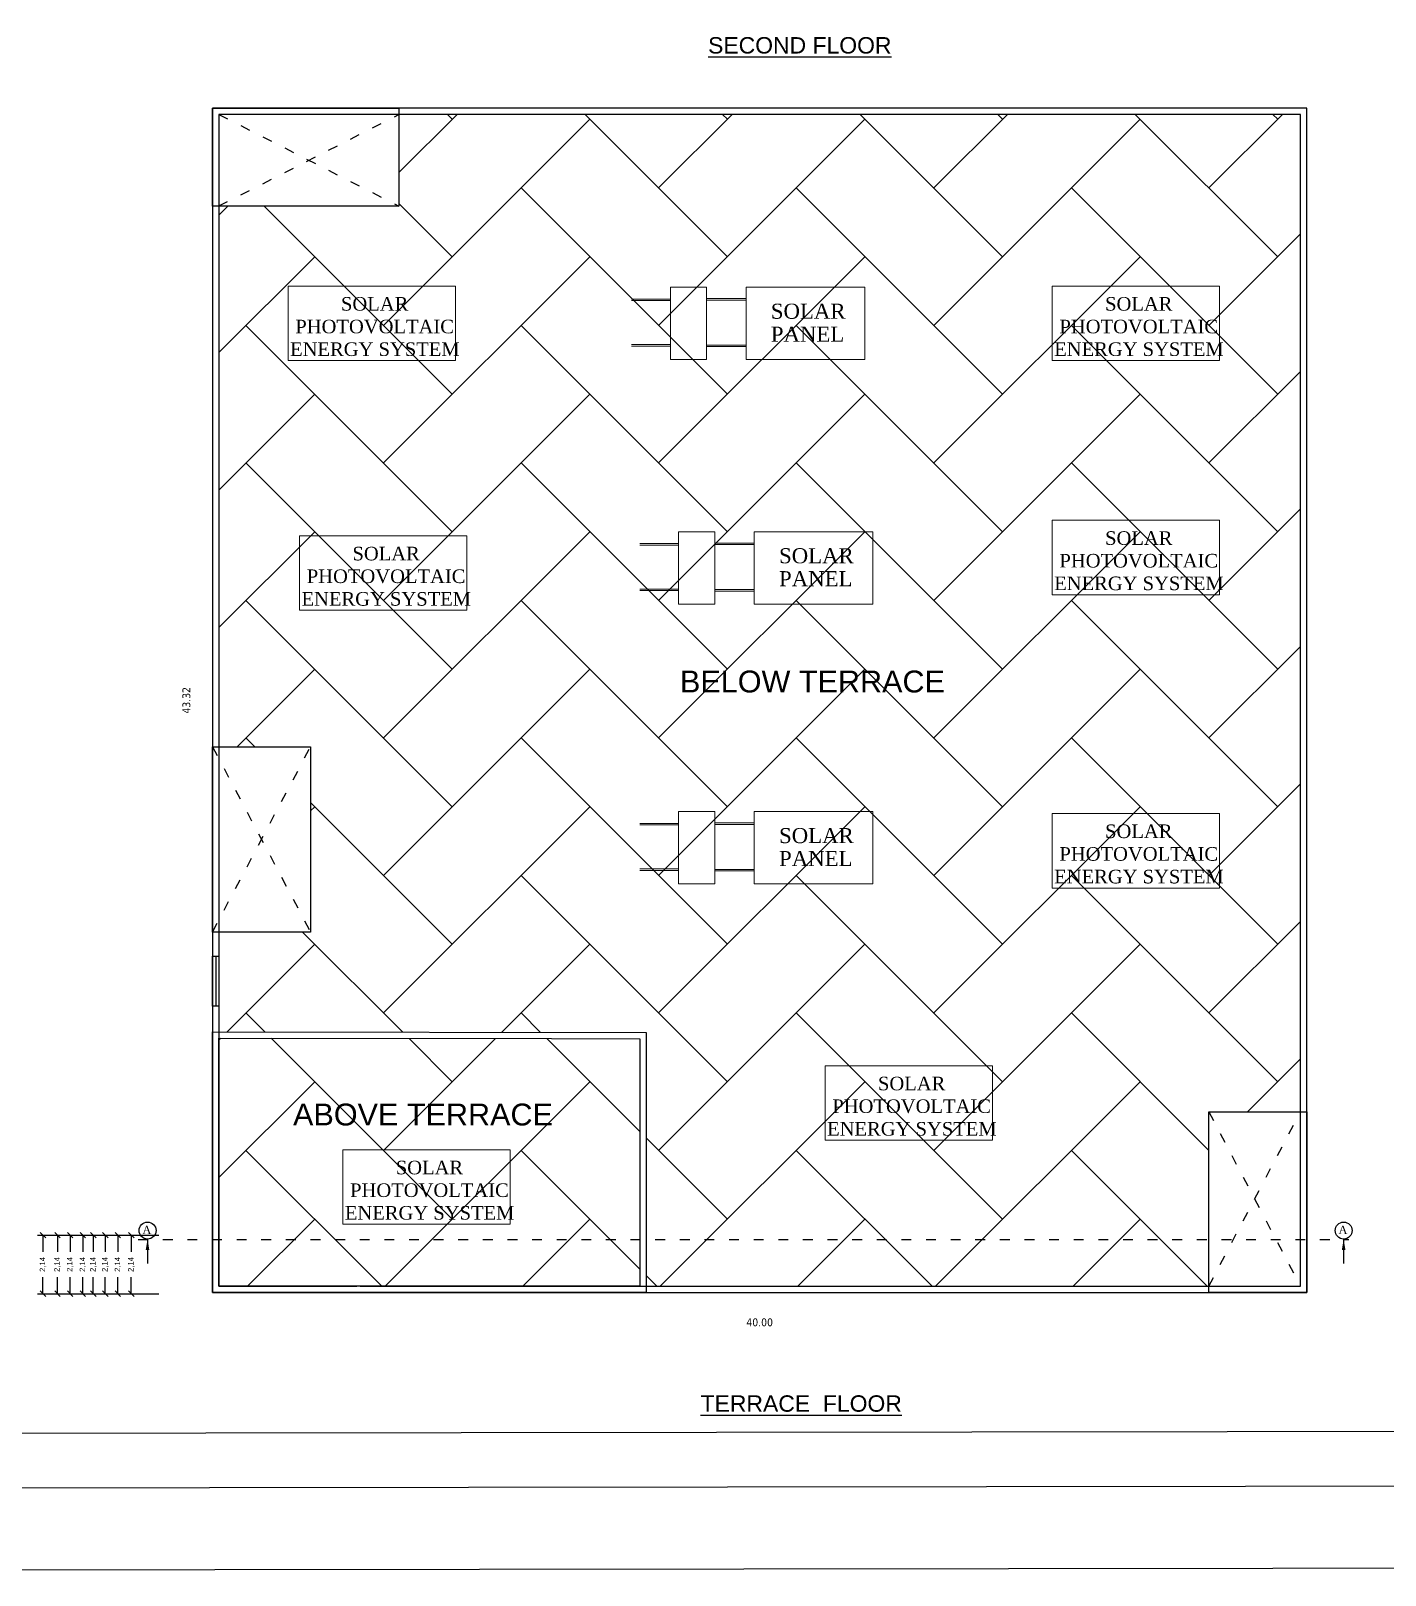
# Model space of a CAD drawing. Header units: metres. Extents: x 2292 to 2697, y 2134 to 2248.
# Drawn here: x 2555.4 to 2604.9, y 2136 to 2192.4 of the extents above; entities that cross this region are included whole.
import ezdxf

# ---------------------------------------------------------------- set-up
doc = ezdxf.new("R2010")
doc.units = ezdxf.units.M
doc.linetypes.add('ACAD_ISO03W100', pattern=[30, 12, -18])
doc.layers.add('BLK_1_FLR_1_WATER_CLOSET', color=213, linetype='Continuous')
doc.layers.add('BLK_1_FLR_3_ROOF_AREA', color=54, linetype='Continuous')
doc.styles.add('CODE', font='tahoma.ttf')
doc.styles.add('DIM', font='swissc.ttf')
doc.styles.add('ROMANS', font='times.ttf', dxfattribs={"height": 12})
doc.styles.get("Standard").update_dxf_attribs({"font": 'arial.ttf'})
doc.styles.add('TIMES NEW ROMAN', font='times.ttf')
doc.dimstyles.new('Din', dxfattribs={"dimscale": 0, "dimtxt": 0.25, "dimasz": 0.1, "dimexe": 0.15, "dimexo": 0.15, "dimgap": 0.03, "dimtad": 0, "dimzin": 0, "dimdsep": 46, "dimtxsty": 'DIM', "dimblk": 'ARCHTICK', "dimcen": 0.09, "dimdle": 0.15, "dimse1": 1, "dimse2": 1, "dimclrd": 256, "dimclre": 256, "dimclrt": 7, "dimadec": 0, "dimazin": 3, "dimtfac": 1, "dimtofl": 0, "dimtmove": 1, "dimatfit": 3, "dimfxl": 0, "dimtolj": 1, "dimtzin": 0, "dimarcsym": 0})
doc.dimstyles.new('ISO-25', dxfattribs={"dimtxt": 0.5, "dimasz": 2.5, "dimexe": 1, "dimexo": 0.625, "dimtad": 1, "dimtxsty": 'Standard', "dimcen": 2.5, "dimadec": 0, "dimazin": 0, "dimtfac": 1, "dimtmove": 0, "dimatfit": 3, "dimfxl": 0, "dimarcsym": 0})
doc.dimstyles.get("Standard").update_dxf_attribs({"dimtxt": 0.18, "dimasz": 0.18, "dimexe": 0.18, "dimexo": 0.0625, "dimgap": 0.09, "dimtad": 0, "dimtih": 1, "dimtoh": 1, "dimdec": 4, "dimzin": 0, "dimdsep": 46, "dimtxsty": 'Standard', "dimcen": 0.09, "dimadec": 0, "dimazin": 0, "dimtfac": 1, "dimtdec": 4, "dimtofl": 0, "dimtmove": 0, "dimatfit": 3, "dimfxl": 0, "dimtolj": 1, "dimtzin": 0, "dimarcsym": 0})
pattern_1 = [(45, (-69546.7512, -38225.905), (0, 5.02894343), [10.668, -3.556]), (135, (-69544.2368, -38223.3906), (5e-16, 5.02894343), [10.668, -3.556])]

# ---------------------------------------------------------------- blocks, each defined once
blk = doc.blocks.new('*D462')
at = {"layer": 'Defpoints', "color": 0}
for p in [(2562.052, 2189.608), (2561.096, 2146.288), (2562.052, 2146.288)]:
    blk.add_point(p, dxfattribs=at)
at = {"insert": (2561.096, 2167.948), "char_height": 0.288, "attachment_point": 5, "rotation": 90, "style": 'CODE'}
blk.add_mtext('\\A1;43.32', dxfattribs=at)
blk = doc.blocks.new('A$C41D80E98')
at = {"lineweight": 13}
blk.add_lwpolyline([(0, 2.37), (1.096, 2.37), (1.096, -0.092), (0, -0.092)], close=True, dxfattribs=at)
at = {"linetype": 'ByBlock', "lineweight": 18, "insert": (0.161, -0.088), "char_height": 0.2, "attachment_point": 1, "rotation": 90}
blk.add_mtext_dynamic_manual_height_columns('{\\fTimes New Roman|b0|i0|c0|p18;\\W5.12754;  \\W1;SOLAR \\P{\\W1.363485; }PHOTOVOLTAIC \\P{\\W0.286337; }ENERGY SYSTEM }', width=2.4665, gutter_width=12.5, heights=[0], dxfattribs=at)
blk = doc.blocks.new('*D463')
at = {"layer": 'Defpoints', "color": 0}
for p in [(2562.052, 2146.288), (2602.052, 2146.288), (2602.052, 2145.196)]:
    blk.add_point(p, dxfattribs=at)
at = {"insert": (2582.052, 2145.196), "char_height": 0.288, "attachment_point": 5, "style": 'CODE'}
blk.add_mtext('\\A1;40.00', dxfattribs=at)
blk = doc.blocks.new('A$C0F376840')
at = {"lineweight": 18}
for p, q in [((0, 1.735), (0, 3.532)), ((0, 3.532), (1.096, 3.532)), ((1.096, 3.532), (1.096, 1.735)), ((1.096, 1.735), (0, 1.735)), ((0.17, 1.136), (0.17, 1.735)), ((0.193, 1.136), (0.193, 1.735)), ((0.875, 1.136), (0.875, 1.735)), ((0.898, 1.136), (0.898, 1.735)), ((0, 1.136), (1.096, 1.136)), ((0, 1.136), (0, 0.588)), ((1.096, 1.136), (1.096, 0.588)), ((0, 0.588), (1.096, 0.588)), ((0.178, 0.588), (0.178, 0)), ((0.2, 0.588), (0.2, 0)), ((0.869, 0.588), (0.869, 0)), ((0.892, 0.588), (0.892, 0))]:
    blk.add_line(p, q, dxfattribs=at)
at = {"lineweight": 13, "style": 'TIMES NEW ROMAN'}
for s, p in [('SOLAR ', (0.477, 2.11)), ('PANEL', (0.825, 2.11))]:
    blk.add_text(s, height=0.2286, rotation=90, dxfattribs=at).set_placement(p)
blk = doc.blocks.new('_Oblique')
at = {"color": 0, "lineweight": -2}
blk.add_line((-0.5, -0.5), (0.5, 0.5), dxfattribs=at)
blk = doc.blocks.new('*D310')
at = {"layer": 'BLK_1_FLR_1_WATER_CLOSET', "color": 0, "lineweight": -2}
for p, q in [((2556.187, 2148.384), (2557.381, 2148.384)), ((2556.381, 2148.384), (2556.381, 2147.775)), ((2556.381, 2146.244), (2556.381, 2146.853)), ((2556.187, 2146.244), (2557.381, 2146.244))]:
    blk.add_line(p, q, dxfattribs=at)
at = {"layer": 'Defpoints', "color": 0}
for p in [(2555.562, 2148.384), (2556.381, 2148.384), (2555.562, 2146.244)]:
    blk.add_point(p, dxfattribs=at)
at = {"layer": 'BLK_1_FLR_1_WATER_CLOSET', "color": 0, "lineweight": -2, "xscale": 0.2, "yscale": 0.2, "zscale": 0.2}
for p, rotation in [((2556.381, 2148.384), 90), ((2556.381, 2146.244), 270)]:
    blk.add_blockref('_Oblique', p, dxfattribs=dict(at, rotation=rotation))
at = {"layer": 'BLK_1_FLR_1_WATER_CLOSET', "color": 0, "insert": (2556.381, 2147.314), "char_height": 0.2, "attachment_point": 5, "rotation": 90}
blk.add_mtext('2,14', dxfattribs=at)
blk = doc.blocks.new('*D311')
at = {"layer": 'BLK_1_FLR_1_WATER_CLOSET', "color": 0, "lineweight": -2}
for p, q in [((2556.652, 2148.384), (2557.847, 2148.384)), ((2556.847, 2148.384), (2556.847, 2147.775)), ((2556.847, 2146.244), (2556.847, 2146.853)), ((2556.652, 2146.244), (2557.847, 2146.244))]:
    blk.add_line(p, q, dxfattribs=at)
at = {"layer": 'Defpoints', "color": 0}
for p in [(2556.027, 2148.384), (2556.847, 2148.384), (2556.027, 2146.244)]:
    blk.add_point(p, dxfattribs=at)
at = {"layer": 'BLK_1_FLR_1_WATER_CLOSET', "color": 0, "lineweight": -2, "xscale": 0.2, "yscale": 0.2, "zscale": 0.2}
for p, rotation in [((2556.847, 2148.384), 90), ((2556.847, 2146.244), 270)]:
    blk.add_blockref('_Oblique', p, dxfattribs=dict(at, rotation=rotation))
at = {"layer": 'BLK_1_FLR_1_WATER_CLOSET', "color": 0, "insert": (2556.847, 2147.314), "char_height": 0.2, "attachment_point": 5, "rotation": 90}
blk.add_mtext('2,14', dxfattribs=at)
blk = doc.blocks.new('*D312')
at = {"layer": 'BLK_1_FLR_1_WATER_CLOSET', "color": 0, "lineweight": -2}
for p, q in [((2557.118, 2148.384), (2558.312, 2148.384)), ((2557.312, 2148.384), (2557.312, 2147.775)), ((2557.312, 2146.244), (2557.312, 2146.853)), ((2557.118, 2146.244), (2558.312, 2146.244))]:
    blk.add_line(p, q, dxfattribs=at)
at = {"layer": 'Defpoints', "color": 0}
for p in [(2556.493, 2148.384), (2557.312, 2148.384), (2556.493, 2146.244)]:
    blk.add_point(p, dxfattribs=at)
at = {"layer": 'BLK_1_FLR_1_WATER_CLOSET', "color": 0, "lineweight": -2, "xscale": 0.2, "yscale": 0.2, "zscale": 0.2}
for p, rotation in [((2557.312, 2148.384), 90), ((2557.312, 2146.244), 270)]:
    blk.add_blockref('_Oblique', p, dxfattribs=dict(at, rotation=rotation))
at = {"layer": 'BLK_1_FLR_1_WATER_CLOSET', "color": 0, "insert": (2557.312, 2147.314), "char_height": 0.2, "attachment_point": 5, "rotation": 90}
blk.add_mtext('2,14', dxfattribs=at)
blk = doc.blocks.new('*D313')
at = {"layer": 'BLK_1_FLR_1_WATER_CLOSET', "color": 0, "lineweight": -2}
for p, q in [((2557.499, 2148.384), (2558.693, 2148.384)), ((2557.693, 2148.384), (2557.693, 2147.775)), ((2557.693, 2146.244), (2557.693, 2146.853)), ((2557.499, 2146.244), (2558.693, 2146.244))]:
    blk.add_line(p, q, dxfattribs=at)
at = {"layer": 'Defpoints', "color": 0}
for p in [(2556.874, 2148.384), (2557.693, 2148.384), (2556.874, 2146.244)]:
    blk.add_point(p, dxfattribs=at)
at = {"layer": 'BLK_1_FLR_1_WATER_CLOSET', "color": 0, "lineweight": -2, "xscale": 0.2, "yscale": 0.2, "zscale": 0.2}
for p, rotation in [((2557.693, 2148.384), 90), ((2557.693, 2146.244), 270)]:
    blk.add_blockref('_Oblique', p, dxfattribs=dict(at, rotation=rotation))
at = {"layer": 'BLK_1_FLR_1_WATER_CLOSET', "color": 0, "insert": (2557.693, 2147.314), "char_height": 0.2, "attachment_point": 5, "rotation": 90}
blk.add_mtext('2,14', dxfattribs=at)
blk = doc.blocks.new('*D314')
at = {"layer": 'BLK_1_FLR_1_WATER_CLOSET', "color": 0, "lineweight": -2}
for p, q in [((2557.936, 2148.384), (2559.131, 2148.384)), ((2558.131, 2148.384), (2558.131, 2147.775)), ((2558.131, 2146.244), (2558.131, 2146.853)), ((2557.936, 2146.244), (2559.131, 2146.244))]:
    blk.add_line(p, q, dxfattribs=at)
at = {"layer": 'Defpoints', "color": 0}
for p in [(2557.311, 2148.384), (2558.131, 2148.384), (2557.311, 2146.244)]:
    blk.add_point(p, dxfattribs=at)
at = {"layer": 'BLK_1_FLR_1_WATER_CLOSET', "color": 0, "lineweight": -2, "xscale": 0.2, "yscale": 0.2, "zscale": 0.2}
for p, rotation in [((2558.131, 2148.384), 90), ((2558.131, 2146.244), 270)]:
    blk.add_blockref('_Oblique', p, dxfattribs=dict(at, rotation=rotation))
at = {"layer": 'BLK_1_FLR_1_WATER_CLOSET', "color": 0, "insert": (2558.131, 2147.314), "char_height": 0.2, "attachment_point": 5, "rotation": 90}
blk.add_mtext('2,14', dxfattribs=at)
blk = doc.blocks.new('*D315')
at = {"layer": 'BLK_1_FLR_1_WATER_CLOSET', "color": 0, "lineweight": -2}
for p, q in [((2558.397, 2148.384), (2559.592, 2148.384)), ((2558.592, 2148.384), (2558.592, 2147.775)), ((2558.592, 2146.244), (2558.592, 2146.853)), ((2558.397, 2146.244), (2559.592, 2146.244))]:
    blk.add_line(p, q, dxfattribs=at)
at = {"layer": 'Defpoints', "color": 0}
for p in [(2557.772, 2148.384), (2558.592, 2148.384), (2557.772, 2146.244)]:
    blk.add_point(p, dxfattribs=at)
at = {"layer": 'BLK_1_FLR_1_WATER_CLOSET', "color": 0, "lineweight": -2, "xscale": 0.2, "yscale": 0.2, "zscale": 0.2}
for p, rotation in [((2558.592, 2148.384), 90), ((2558.592, 2146.244), 270)]:
    blk.add_blockref('_Oblique', p, dxfattribs=dict(at, rotation=rotation))
at = {"layer": 'BLK_1_FLR_1_WATER_CLOSET', "color": 0, "insert": (2558.592, 2147.314), "char_height": 0.2, "attachment_point": 5, "rotation": 90}
blk.add_mtext('2,14', dxfattribs=at)
blk = doc.blocks.new('*D316')
at = {"layer": 'BLK_1_FLR_1_WATER_CLOSET', "color": 0, "lineweight": -2}
for p, q in [((2558.888, 2148.384), (2560.082, 2148.384)), ((2559.082, 2148.384), (2559.082, 2147.775)), ((2559.082, 2146.244), (2559.082, 2146.853)), ((2558.888, 2146.244), (2560.082, 2146.244))]:
    blk.add_line(p, q, dxfattribs=at)
at = {"layer": 'Defpoints', "color": 0}
for p in [(2558.263, 2148.384), (2559.082, 2148.384), (2558.263, 2146.244)]:
    blk.add_point(p, dxfattribs=at)
at = {"layer": 'BLK_1_FLR_1_WATER_CLOSET', "color": 0, "lineweight": -2, "xscale": 0.2, "yscale": 0.2, "zscale": 0.2}
for p, rotation in [((2559.082, 2148.384), 90), ((2559.082, 2146.244), 270)]:
    blk.add_blockref('_Oblique', p, dxfattribs=dict(at, rotation=rotation))
at = {"layer": 'BLK_1_FLR_1_WATER_CLOSET', "color": 0, "insert": (2559.082, 2147.314), "char_height": 0.2, "attachment_point": 5, "rotation": 90}
blk.add_mtext('2,14', dxfattribs=at)
blk = doc.blocks.new('*D317')
at = {"layer": 'BLK_1_FLR_1_WATER_CLOSET', "color": 0, "lineweight": -2}
for p, q in [((2555.656, 2148.384), (2556.851, 2148.384)), ((2555.851, 2148.384), (2555.851, 2147.775)), ((2555.851, 2146.244), (2555.851, 2146.853)), ((2555.656, 2146.244), (2556.851, 2146.244))]:
    blk.add_line(p, q, dxfattribs=at)
at = {"layer": 'Defpoints', "color": 0}
for p in [(2555.031, 2148.384), (2555.851, 2148.384), (2555.031, 2146.244)]:
    blk.add_point(p, dxfattribs=at)
at = {"layer": 'BLK_1_FLR_1_WATER_CLOSET', "color": 0, "lineweight": -2, "xscale": 0.2, "yscale": 0.2, "zscale": 0.2}
for p, rotation in [((2555.851, 2148.384), 90), ((2555.851, 2146.244), 270)]:
    blk.add_blockref('_Oblique', p, dxfattribs=dict(at, rotation=rotation))
at = {"layer": 'BLK_1_FLR_1_WATER_CLOSET', "color": 0, "insert": (2555.851, 2147.314), "char_height": 0.2, "attachment_point": 5, "rotation": 90}
blk.add_mtext('2,14', dxfattribs=at)

msp = doc.modelspace()

# ---------------------------------------------------------------- hatches: boundary and pattern name
h = msp.add_hatch()
h.set_pattern_fill('AR-HBONE', color=256, scale=0.035)
h.set_pattern_definition(pattern_1)
h.paths.add_polyline_path([(2601.82184, 2189.37798), (2568.86536, 2189.37798), (2568.86536, 2186.02614), (2562.28184, 2186.02614), (2562.28184, 2166.24883), (2565.63184, 2166.24883), (2565.63184, 2159.47298), (2562.28184, 2159.47298), (2562.28184, 2155.82261), (2577.89973, 2155.7973), (2577.89973, 2146.51798), (2588.08434, 2146.51798), (2598.47184, 2146.51798), (2598.47184, 2152.89933), (2601.82184, 2152.89933)])
h = msp.add_hatch()
h.set_pattern_fill('AR-HBONE', color=256, scale=0.035)
h.set_pattern_definition(pattern_1)
h.paths.add_polyline_path([(2562.28184, 2155.59261), (2562.28184, 2146.51798), (2577.66973, 2146.51798), (2577.66973, 2155.56767), (2574.44067, 2155.5729)])

# ---------------------------------------------------------------- linework, layer by layer
at = {"linetype": 'ACAD_ISO03W100', "ltscale": 0.03}
for p, q in [((2562.28184, 2189.37798), (2568.86536, 2186.02614)), ((2562.28184, 2186.02798), (2568.86536, 2189.37798)), ((2562.05184, 2159.47298), (2565.63184, 2166.24883)), ((2562.05184, 2166.24883), (2565.63184, 2159.47298)), ((2598.47184, 2146.51798), (2601.82184, 2152.89933)), ((2598.47184, 2152.89933), (2601.82184, 2146.51798)), ((2559.33448, 2148.22281), (2603.58883, 2148.22281))]:
    msp.add_line(p, q, dxfattribs=at)
msp.add_line((2562.16684, 2158.58977), (2562.16684, 2156.75977))
for points in [[(2407.44008, 2247.55212), (2697.4936, 2247.92048), (2697.4936, 2136.32048), (2407.44008, 2135.95212)], [(2410.44008, 2244.55212), (2694.4936, 2244.92048), (2694.4936, 2139.32048), (2410.44008, 2138.95212)], [(2412.44008, 2242.55212), (2692.4936, 2242.92048), (2692.4936, 2141.32048), (2412.44008, 2140.95212)], [(2562.05184, 2189.60798), (2562.05184, 2146.28798), (2602.05184, 2146.28798), (2602.05184, 2189.60798)], [(2562.05184, 2156.75977), (2562.05184, 2158.58977), (2562.28184, 2158.58977), (2562.28184, 2156.75977)]]:
    msp.add_lwpolyline(points, close=True)
at = {"linetype": 'Continuous'}
for points in [[(2568.86536, 2186.02614), (2562.05184, 2186.02614), (2562.05184, 2189.60798), (2568.86536, 2189.60798)], [(2565.63184, 2159.47298), (2562.05184, 2159.47298), (2562.05184, 2166.24883), (2565.63184, 2166.24883)], [(2602.05184, 2146.28798), (2598.47184, 2146.28798), (2598.47184, 2152.89933), (2602.05184, 2152.89933)]]:
    msp.add_lwpolyline(points, close=True, dxfattribs=at)
for points in [[(2567.44656, 2146.51798), (2572.61656, 2146.51798), (2588.08434, 2146.51798), (2601.82184, 2146.51798), (2601.82184, 2189.37798), (2562.28184, 2189.37798), (2562.28184, 2186.02798)], [(2562.28184, 2186.02798), (2562.28184, 2149.48061), (2562.28184, 2146.51798), (2566.02184, 2146.51798), (2567.32656, 2146.51798)], [(2574.44067, 2155.5729), (2577.66973, 2155.56767), (2577.66973, 2146.51798), (2562.28184, 2146.51798), (2562.28184, 2155.59261), (2574.44067, 2155.5729)]]:
    msp.add_lwpolyline(points)
for centre in [(2559.67525, 2148.55346), (2603.40049, 2148.55346)]:
    msp.add_circle(centre, 0.30947)
at = {"layer": 'BLK_1_FLR_3_ROOF_AREA', "color": 54}
msp.add_lwpolyline([(2562.05184, 2155.82298), (2577.89973, 2155.7973), (2577.89973, 2146.28798), (2562.05184, 2146.28798)], close=True, dxfattribs=at)

# ---------------------------------------------------------------- block references
at = {"rotation": 270}
for name, p, xscale, yscale, zscale in [('A$C41D80E98', (2565.03981, 2183.09755), 2.485788099585869, 2.485788099585869, 2.485788099585869), ('A$C0F376840', (2577.36966, 2183.0543), 2.412621978653711, 2.412621978653711, 2.412621978653711), ('A$C41D80E98', (2592.9734, 2183.09755), 2.485788099585869, 2.485788099585869, 2.485788099585869), ('A$C41D80E98', (2592.9734, 2174.53199), 2.485788099585869, 2.485788099585869, 2.485788099585869), ('A$C41D80E98', (2565.45948, 2173.96377), 2.485788099585869, 2.485788099585869, 2.485788099585869), ('A$C0F376840', (2577.66983, 2174.1108), 2.412621978653711, 2.412621978653711, 2.412621978653711), ('A$C0F376840', (2577.66983, 2163.87558), 2.412621978653711, 2.412621978653711, 2.412621978653711), ('A$C41D80E98', (2592.9734, 2163.80719), 2.485788099585869, 2.485788099585869, 2.485788099585869), ('A$C41D80E98', (2584.671, 2154.58149), 2.485788099585869, 2.485788099585869, 2.485788099585869), ('A$C41D80E98', (2567.0433, 2151.50857), 2.485788099585869, 2.485788099585869, 2.485788099585869)]:
    msp.add_blockref(name, p, dxfattribs=dict(at, xscale=xscale, yscale=yscale, zscale=zscale))

# ---------------------------------------------------------------- texts
at = {"attachment_point": 1}
for s, width, insert, char_height in [('{\\LSECOND FLOOR}', 21.2045112, (2580.16589, 2192.20441), 0.6), ('{\\W1.17192; }BELOW TERRACE', 10.2732036, (2578.77531, 2169.03586), 0.8), ('{\\W1.33888; }ABOVE TERRACE', 10.2732036, (2564.57848, 2153.19832), 0.8), ('{\\LTERRACE  FLOOR}', 8.2379131, (2579.89268, 2142.52805), 0.6)]:
    msp.add_mtext_dynamic_manual_height_columns(s, width=width, gutter_width=12.5, heights=[0], dxfattribs=dict(at, insert=insert, char_height=char_height))
at = {"char_height": 0.3, "attachment_point": 3, "rotation": 0, "style": 'ROMANS'}
for insert in [(2559.81359, 2148.72897), (2603.53883, 2148.72897)]:
    msp.add_mtext_dynamic_manual_height_columns('A', width=0.2652319, gutter_width=1, heights=[0], dxfattribs=dict(at, insert=insert))

# ---------------------------------------------------------------- dimensions: what is measured, and where the dimension line sits
for p1, p2, distance, picture, middle in [((2562.05184, 2189.60798), (2562.05184, 2146.28798), -0.95596, '*D462', (2561.09588, 2167.94798)), ((2562.05184, 2146.28798), (2602.05184, 2146.28798), -1.09242, '*D463', (2582.05184, 2145.19556))]:
    dim = msp.add_aligned_dim(p1=p1, p2=p2, distance=distance, dimstyle='Din', override={"dimscale": 0.096, "dimtxt": 3, "dimasz": 2.5, "dimexe": 2.8, "dimgap": 1.75, "dimpost": '\\X', "dimtxsty": 'CODE', "dimsah": 1, "dimdle": 2.8, "dimse1": 1, "dimse2": 1, "dimsd1": 1, "dimsd2": 1, "dimclrt": 256, "dimtmove": 2, "dimfxl": 2.8, "dimfxlon": 1, "dimtfillclr": 2, "dimlwd": 65535})
    dim.commit()
    dim.dimension.update_dxf_attribs({"geometry": picture, "text_midpoint": middle})
at = {"layer": 'BLK_1_FLR_1_WATER_CLOSET', "color": 2}
for base, p1, p2, picture, middle in [((2555.85057, 2148.38422), (2555.03112, 2146.24422), (2555.03112, 2148.38422), '*D317', (2555.85057, 2147.31422)), ((2556.38128, 2148.38422), (2555.56183, 2146.24422), (2555.56183, 2148.38422), '*D310', (2556.38128, 2147.31422)), ((2556.84687, 2148.38422), (2556.02742, 2146.24422), (2556.02742, 2148.38422), '*D311', (2556.84687, 2147.31422)), ((2557.31244, 2148.38422), (2556.49299, 2146.24422), (2556.49299, 2148.38422), '*D312', (2557.31244, 2147.31422))]:
    dim = msp.add_linear_dim(base=base, p1=p1, p2=p2, angle=90, dimstyle='ISO-25', override={"dimtxt": 0.2, "dimasz": 0.2, "dimgap": 0.2, "dimtad": 0, "dimblk1": 'Oblique', "dimblk2": 'Oblique', "dimsah": 1, "dimsd1": 0, "dimsd2": 0}, dxfattribs=at)
    dim.commit()
    dim.dimension.update_dxf_attribs({"geometry": picture, "text_midpoint": middle, "dimtype": 161})
at = {"layer": 'BLK_1_FLR_1_WATER_CLOSET', "color": 1}
for base, p1, p2, picture, middle in [((2557.69336, 2148.38422), (2556.87392, 2146.24422), (2556.87392, 2148.38422), '*D313', (2557.69336, 2147.31422)), ((2558.13071, 2148.38422), (2557.31126, 2146.24422), (2557.31126, 2148.38422), '*D314', (2558.13071, 2147.31422)), ((2558.59162, 2148.38422), (2557.77218, 2146.24422), (2557.77218, 2148.38422), '*D315', (2558.59162, 2147.31422)), ((2559.08216, 2148.38422), (2558.26271, 2146.24422), (2558.26271, 2148.38422), '*D316', (2559.08216, 2147.31422))]:
    dim = msp.add_linear_dim(base=base, p1=p1, p2=p2, angle=90, dimstyle='ISO-25', override={"dimtxt": 0.2, "dimasz": 0.2, "dimgap": 0.2, "dimtad": 0, "dimblk1": 'Oblique', "dimblk2": 'Oblique', "dimsah": 1, "dimsd1": 0, "dimsd2": 0}, dxfattribs=at)
    dim.commit()
    dim.dimension.update_dxf_attribs({"geometry": picture, "text_midpoint": middle, "dimtype": 161})

# ---------------------------------------------------------------- leaders
for points in [[(2559.67525, 2148.24399), (2559.67525, 2147.35075)], [(2603.40049, 2148.24399), (2603.40049, 2147.35075)]]:
    msp.add_leader(points, dimstyle='Standard', override={"dimasz": 0.4, "dimgap": 0.09, "dimtad": 0, "dimclrd": 256})

doc.saveas('drawing.dxf')
